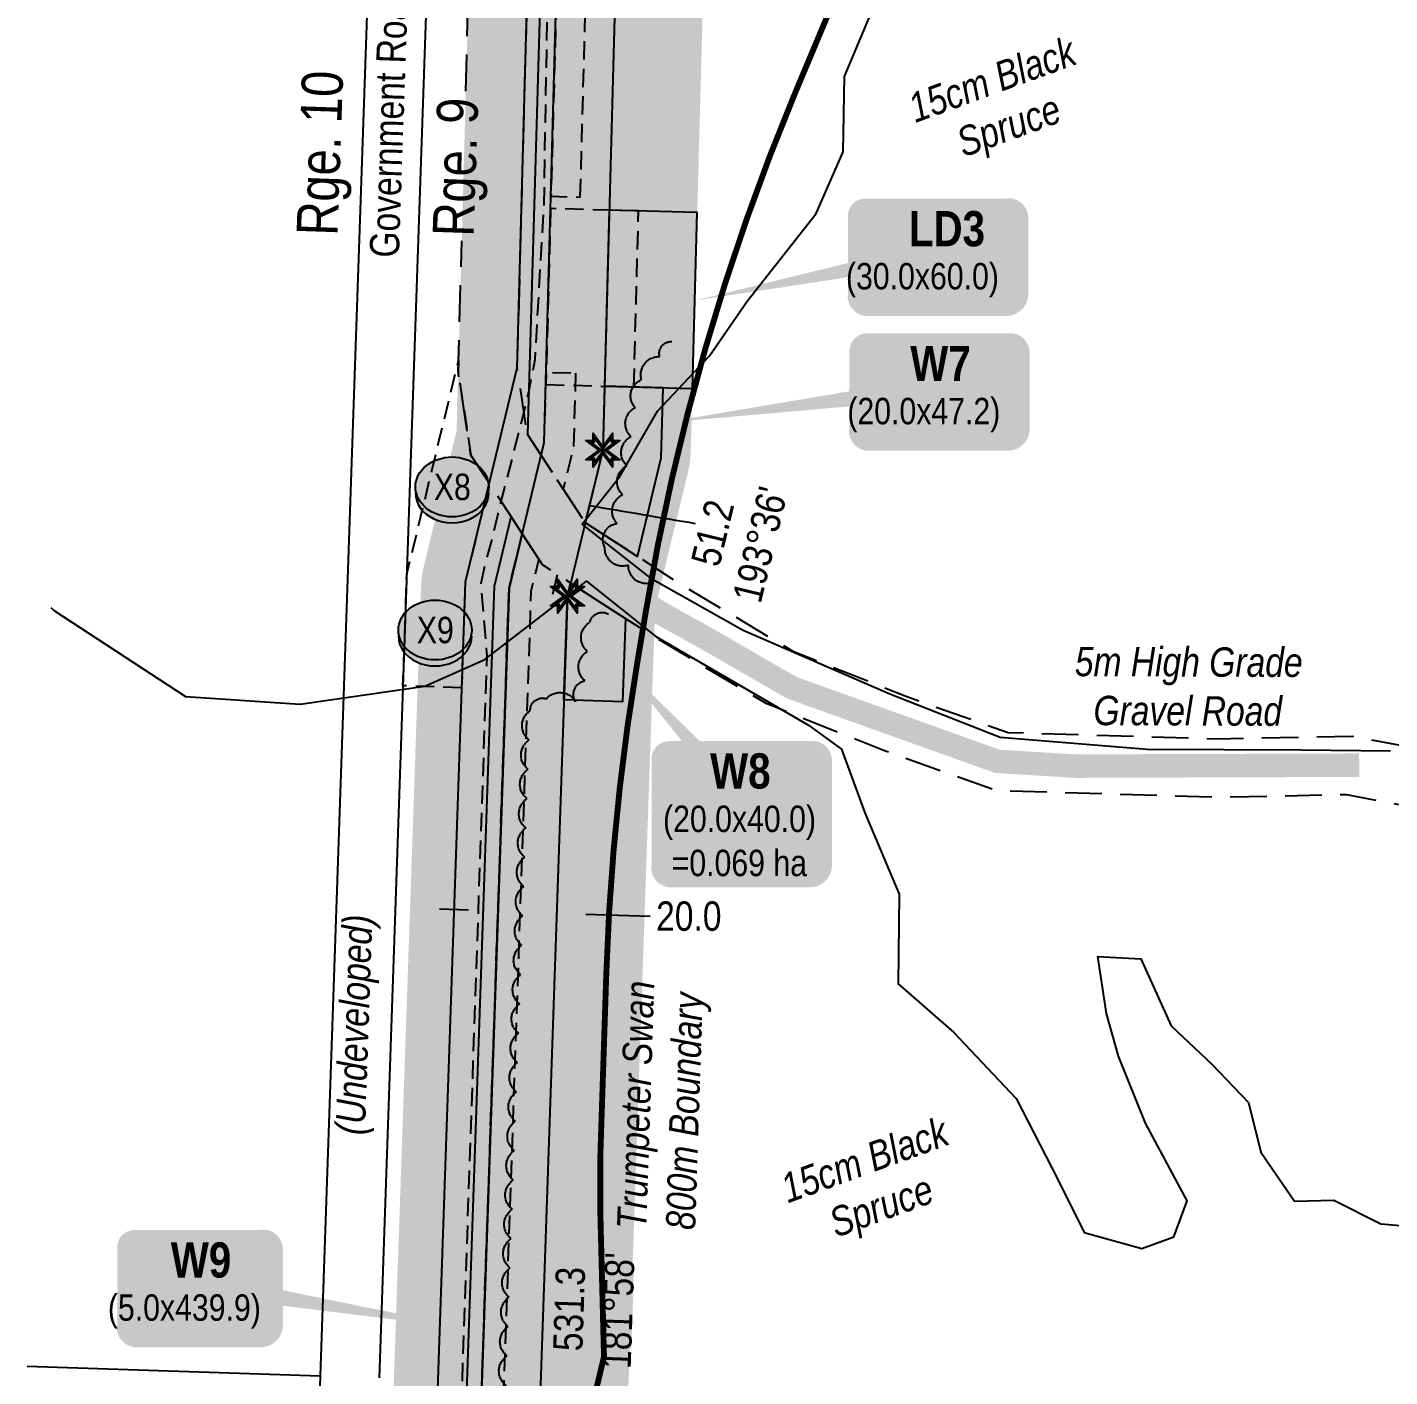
# Model space of a CAD drawing. Extents: x 347027 to 352250, y 6156875 to 6165050.
# Drawn here: x 348839.9 to 349304.3, y 6162503.2 to 6162963 of the extents above; entities that cross this region are included whole.
import ezdxf
from ezdxf.enums import TextEntityAlignment as Align

# ---------------------------------------------------------------- set-up
doc = ezdxf.new("R2010")
doc.units = 0
doc.header["$LTSCALE"] = 5
doc.header["$PDSIZE"] = 20
for name, pattern in [('0', [1, 1, 0]), ('DASHDOT2', [5, 2.5, -1.25, 0, -1.25]), ('foc-ACCESSROAD', [3.75, 2.5, -1.25]), ('foc-QUARTERLINE', [33, 25, -3, 2, -3]), ('HIDDEN2', [1.875, 1.25, -0.625]), ('UG_PIPE', [1.875, 1.25, -0.625])]:
    doc.linetypes.add(name, pattern=pattern)
doc.layers.get('Defpoints').update_dxf_attribs({"color": 9})
for name, color, linetype in [('AS-PIPE-UG', 44, 'UG_PIPE'), ('AS-ROADS', 254, 'Continuous'), ('AS-WILDLIFE', 131, 'DASHDOT2'), ('C-RW', 13, 'Continuous'), ('D-TXT', 6, 'Continuous'), ('F-AR', 190, 'foc-ACCESSROAD'), ('L-BD', 7, 'Continuous'), ('L-MON', 1, 'Continuous'), ('L-QSEC', 8, 'foc-QUARTERLINE'), ('L-ROAD-T', 7, 'Continuous'), ('L-SEC', 7, 'Continuous'), ('P-BUFFER-H 30m', 51, 'Continuous'), ('P-CROSSINGS', 250, 'Continuous'), ('P-PROPOSED', 10, 'Continuous'), ('P-PROPOSED-H', 21, 'Continuous'), ('P-TEMP-BLOCKS', 250, 'Continuous'), ('P-TEMP-H', 41, 'Continuous'), ('P-TEMP_LOG DECK', 46, 'Continuous'), ('P-TEMP_WORKSPACE', 46, 'Continuous'), ('P-TXT', 4, 'Continuous'), ('P-WORKAREA', 113, 'Continuous'), ('P-WORKAREA-H', 111, 'Continuous'), ('T-BUSH', 110, '0'), ('T-BUSH-T', 110, 'Continuous'), ('T-EXISTING TFA', 220, 'HIDDEN2'), ('WETLAND', 143, 'Continuous')]:
    doc.layers.add(name, color=color, linetype=linetype)
doc.layers.add('T-TEXT', color=48, linetype='Continuous', lineweight=18)
doc.styles.add('100L', font='ARIALN.TTF', dxfattribs={"height": 11})
doc.styles.add('240', font='ARIALN.TTF', dxfattribs={"height": 30})
doc.styles.add('80', font='ARIALN.TTF', dxfattribs={"height": 10})
doc.styles.add('80CG', font='ARIALN.TTF', dxfattribs={"height": 10})
doc.styles.add('80L', font='ARIALN.TTF', dxfattribs={"height": 10})
doc.styles.add('80LS', font='ARIALNI.TTF', dxfattribs={"height": 10})
doc.styles.add('BOLD', font='ARIALNB.TTF')
doc.styles.add('Crossing', font='ARIALN.TTF', dxfattribs={"height": 10})
doc.dimstyles.new('Compass 5 000', dxfattribs={"dimscale": 5, "dimtxt": 9, "dimasz": 2, "dimexe": 0.2, "dimexo": 0.0625, "dimgap": 0.5, "dimtad": 0, "dimtih": 1, "dimtoh": 1, "dimzin": 0, "dimdsep": 46, "dimtxsty": '80CG', "dimcen": 0.1, "dimse1": 1, "dimse2": 1, "dimclrd": 256, "dimclrt": 256, "dimaunit": 1, "dimadec": 4, "dimazin": 0, "dimtfac": 0.06, "dimtofl": 0, "dimtmove": 0, "dimatfit": 1, "dimfxl": 0.2, "dimtolj": 1, "dimtzin": 0, "dimlwd": -1, "dimarcsym": 0})

# ---------------------------------------------------------------- blocks, each defined once
blk = doc.blocks.new('TEMP')
h = blk.add_hatch(color=255)
h.dxf.hatch_style = 1
h.paths.add_polyline_path([(-1.152, -0.666), (-0.666, -0.666), (-0.666, -1.152), (0, -0.251), (0.666, -1.152), (0.666, -0.666), (1.152, -0.666), (0.251, 0), (1.152, 0.666), (0.666, 0.666), (0.666, 1.152), (0, 0.251), (-0.666, 1.152), (-0.666, 0.666), (-1.152, 0.666), (-0.251, 0)])
h = blk.add_hatch(color=1)
h.dxf.hatch_style = 1
h.paths.add_polyline_path([(-0.061, 0), (0.566, -0.849), (0.566, -0.357), (0, 0.061), (-0.849, -0.566), (-0.357, -0.566), (0.061, 0), (-0.566, 0.849), (-0.566, 0.357), (0, -0.061), (0.849, 0.566), (0.357, 0.566)])
at = {"color": 1}
for p, q in [((-0.083, 0), (0.083, 0)), ((0, 0.083), (0, -0.083))]:
    blk.add_line(p, q, dxfattribs=at)
at = {"color": 255, "flags": 128}
blk.add_lwpolyline([(-0.251, 0), (-1.152, 0.666), (-0.666, 0.666), (-0.666, 1.152), (0, 0.251), (0.666, 1.152), (0.666, 0.666), (1.152, 0.666), (0.251, 0), (1.152, -0.666), (0.666, -0.666), (0.666, -1.152), (0, -0.251), (-0.666, -1.152), (-0.666, -0.666), (-1.152, -0.666)], close=True, dxfattribs=at)
at = {"color": 1, "flags": 128}
blk.add_lwpolyline([(-0.083, 0), (-0.849, 0.566), (-0.566, 0.566), (-0.566, 0.849), (0, 0.083), (0.566, 0.849), (0.566, 0.566), (0.849, 0.566), (0.083, 0), (0.849, -0.566), (0.566, -0.566), (0.566, -0.849), (0, -0.083), (-0.566, -0.849), (-0.566, -0.566), (-0.849, -0.566)], close=True, dxfattribs=at)
blk = doc.blocks.new('xing2')
h = blk.add_hatch(color=50)
h.dxf.hatch_style = 1
edge = h.paths.add_edge_path()
edge.add_ellipse((0, 0), major_axis=(-12.5, 0), ratio=0.816297, start_angle=0, end_angle=360)
h = blk.add_hatch(color=250)
h.dxf.hatch_style = 1
edge = h.paths.add_edge_path()
edge.add_ellipse((0, -2.05), major_axis=(-12.5, 0), ratio=0.816297, start_angle=0, end_angle=180)
edge.add_line((12.5, -2.05), (12.5, 0))
edge.add_ellipse((0, 0), major_axis=(-12.5, 0), ratio=0.816297, start_angle=0, end_angle=180, ccw=False)
edge.add_line((-12.5, 0), (-12.5, -2.05))
at = {"color": 250}
blk.add_ellipse((0, 0), major_axis=(-12.5, 0), ratio=0.816297, dxfattribs=at)
blk.add_ellipse((0, -2.05), major_axis=(-12.5, 0), ratio=0.816297, start_param=0, end_param=3.141593, dxfattribs=at)
at = {"color": 250, "style": 'Crossing'}
blk.add_attdef('CROSSING', text='', height=9, dxfattribs=at).set_placement((0.09, 0.02), align=Align.MIDDLE_CENTER)
at = {"color": 250, "style": 'Crossing', "flags": 1}
for tag, p in [('OWNER', (0.09, -12.49)), ('DESCRIPTION', (0.09, -25.77)), ('LOCATION', (0.09, -39.3)), ('DWG_REF', (0.09, -52.84))]:
    blk.add_attdef(tag, text='', height=9, dxfattribs=at).set_placement(p, align=Align.MIDDLE_CENTER)
blk = doc.blocks.new('*U167')
h = blk.add_hatch(color=191)
edge = h.paths.add_edge_path()
edge.add_line((-24, -29.81), (24, -29.81))
edge.add_arc((24, -23.81), 6, 270, 360)
edge.add_line((30, -23.81), (30, 12.5))
edge.add_arc((24, 12.5), 6, 0, 90)
edge.add_line((24, 18.5), (-24, 18.5))
edge.add_arc((-24, 12.5), 6, 90, 180)
edge.add_line((-30, 12.5), (-30, -23.81))
edge.add_arc((-24, -23.81), 6, 180, 270)
at = {"flags": 128}
blk.add_lwpolyline([(-41.94, 46.33, 0, 7.5, 0), (0, 0, 0, 0, 0)], format="xyseb", dxfattribs=at)
at = {"color": 250, "flags": 128}
blk.add_lwpolyline([(-24, -29.81, 3, 3, 0), (24, -29.81, 3, 3, 0.414214), (30, -23.81, 3, 3, 0), (30, 12.5, 3, 0, 0.414214), (24, 18.5, 0, 0, 0), (-24, 18.5, 0, 0, 0.414214), (-30, 12.5, 0, 0, 0), (-30, -23.81, 0, 3, 0.414214)], format="xyseb", close=True, dxfattribs=at)
at = {"color": 250}
for tag, p, height, style in [('TEMP_AREA_W1_001', (-9.21, 2.24), 12, 'BOLD'), ('ENTER_TEXT_001', (-30.66, -12.47), 9, '80')]:
    blk.add_attdef(tag, p, '', height=height, dxfattribs=dict(at, style=style))
blk = doc.blocks.new('*U218')
h = blk.add_hatch(color=191)
edge = h.paths.add_edge_path()
edge.add_line((-24, -20), (24, -20))
edge.add_arc((24, -14), 6, 270, 360)
edge.add_line((30, -14), (30, 12.5))
edge.add_arc((24, 12.5), 6, 0, 90)
edge.add_line((24, 18.5), (-24, 18.5))
edge.add_arc((-24, 12.5), 6, 90, 180)
edge.add_line((-30, 12.5), (-30, -14))
edge.add_arc((-24, -14), 6, 180, 270)
at = {"color": 250, "flags": 128}
blk.add_lwpolyline([(-24, -20, 3, 3, 0), (24, -20, 3, 3, 0.414214), (30, -14, 3, 3, 0), (30, 12.5, 3, 0, 0.414214), (24, 18.5, 0, 0, 0), (-24, 18.5, 0, 0, 0.414214), (-30, 12.5, 0, 0, 0), (-30, -14, 0, 3, 0.414214)], format="xyseb", close=True, dxfattribs=at)
at = {"flags": 128}
blk.add_lwpolyline([(-82.18, -16.25, 0, 7.5, 0), (0, 0, 0, 0, 0)], format="xyseb", dxfattribs=at)
at = {"color": 250}
for tag, p, height, style in [('TEMP_AREA_W1_001', (-9.21, 2.24), 12, 'BOLD'), ('ENTER_TEXT_001', (-30.66, -12.47), 9, '80')]:
    blk.add_attdef(tag, p, '', height=height, dxfattribs=dict(at, style=style))
blk = doc.blocks.new('*U189')
h = blk.add_hatch(color=191)
edge = h.paths.add_edge_path()
edge.add_line((-24, -20), (24, -20))
edge.add_arc((24, -14), 6, 270, 360)
edge.add_line((30, -14), (30, 12.5))
edge.add_arc((24, 12.5), 6, 0, 90)
edge.add_line((24, 18.5), (-24, 18.5))
edge.add_arc((-24, 12.5), 6, 90, 180)
edge.add_line((-30, 12.5), (-30, -14))
edge.add_arc((-24, -14), 6, 180, 270)
at = {"color": 250, "flags": 128}
blk.add_lwpolyline([(-24, -20, 3, 3, 0), (24, -20, 3, 3, 0.414214), (30, -14, 3, 3, 0), (30, 12.5, 3, 0, 0.414214), (24, 18.5, 0, 0, 0), (-24, 18.5, 0, 0, 0.414214), (-30, 12.5, 0, 0, 0), (-30, -14, 0, 3, 0.414214)], format="xyseb", close=True, dxfattribs=at)
at = {"flags": 128}
blk.add_lwpolyline([(-93.79, -11.98, 0, 7.5, 0), (0, 0, 0, 0, 0)], format="xyseb", dxfattribs=at)
at = {"color": 250}
for tag, p, height, style in [('TEMP_AREA_W1_001', (-9.21, 2.24), 12, 'BOLD'), ('ENTER_TEXT_001', (-30.66, -12.47), 9, '80')]:
    blk.add_attdef(tag, p, '', height=height, dxfattribs=dict(at, style=style))
blk = doc.blocks.new('*D198')
at = {"layer": 'Defpoints', "color": 0, "transparency": 16777216}
for p in [(349000.34, 6162661.7), (349020.33, 6162661.15), (349020.33, 6162661.01)]:
    blk.add_point(p, dxfattribs=at)
at = {"layer": 'P-TXT', "transparency": 16777216}
for p, q in [((348990.35, 6162662.18), (348980.36, 6162662.52)), ((349030.33, 6162660.81), (349052.19, 6162660.06))]:
    blk.add_line(p, q, dxfattribs=at)
for points in [[(348990.41, 6162663.84), (348990.29, 6162660.51), (349000.34, 6162661.84)], [(349030.38, 6162662.47), (349030.27, 6162659.14), (349020.33, 6162661.15)]]:
    blk.add_solid(points, dxfattribs=at)
at = {"layer": 'P-TXT', "transparency": 16777216, "insert": (349065.4, 6162660.06), "char_height": 10, "attachment_point": 5, "style": '80CG'}
blk.add_mtext('\\A1;20.0', dxfattribs=at)
blk = doc.blocks.new('*U212')
h = blk.add_hatch(color=111)
edge = h.paths.add_edge_path()
edge.add_line((-21.5, -20), (21.5, -20))
edge.add_arc((21.5, -14), 6, 270, 360)
edge.add_line((27.5, -14), (27.5, 12.5))
edge.add_arc((21.5, 12.5), 6, 0, 90)
edge.add_line((21.5, 18.5), (-21.5, 18.5))
edge.add_arc((-21.5, 12.5), 6, 90, 180)
edge.add_line((-27.5, 12.5), (-27.5, -14))
edge.add_arc((-21.5, -14), 6, 180, 270)
at = {"color": 250, "flags": 128}
blk.add_lwpolyline([(-21.5, -20, 3, 3, 0), (21.5, -20, 3, 3, 0.414214), (27.5, -14, 3, 3, 0), (27.5, 12.5, 3, 0, 0.414214), (21.5, 18.5, 0, 0, 0), (-21.5, 18.5, 0, 0, 0.414214), (-27.5, 12.5, 0, 0, 0), (-27.5, -14, 0, 3, 0.414214)], format="xyseb", close=True, dxfattribs=at)
at = {"flags": 128}
blk.add_lwpolyline([(94.58, -15.46, 0, 7.5, 0), (0, 0, 0, 0, 0)], format="xyseb", dxfattribs=at)
at = {"color": 250}
for tag, p, height, style in [('TEMP_AREA_W1_001', (-9.21, 2.24), 12, 'BOLD'), ('ENTER_TEXT_001', (-30.66, -12.47), 9, '80')]:
    blk.add_attdef(tag, p, '', height=height, dxfattribs=dict(at, style=style))

msp = doc.modelspace()

# ---------------------------------------------------------------- hatches: boundary and pattern name
at = {"layer": 'P-BUFFER-H 30m'}
h = msp.add_hatch(color=256, dxfattribs=at)
h.dxf.hatch_style = 1
edge = h.paths.add_edge_path()
edge.add_line((350561.679, 6159856.31), (350365.971, 6160285.611))
edge.add_line((350365.971, 6160285.611), (350220.064, 6160604.78))
edge.add_line((350220.064, 6160604.78), (350183.732, 6160605.048))
edge.add_arc((350183.953, 6160635.039), 29.992, 204.53263, 269.57728, ccw=False)
edge.add_line((350156.668, 6160622.586), (350114.564, 6160714.837))
edge.add_line((350114.564, 6160714.837), (349783.39, 6160716.713))
edge.add_arc((349766.947, 6160741.796), 29.992, 269.67404, 303.24652, ccw=False)
edge.add_line((349766.776, 6160711.805), (349618.728, 6160712.647))
edge.add_arc((349618.898, 6160742.639), 29.992, 216.84616, 269.67404, ccw=False)
edge.add_line((349594.897, 6160724.653), (349508.141, 6160840.428))
edge.add_line((349508.141, 6160840.428), (349357.079, 6160871.781))
edge.add_arc((349363.174, 6160901.148), 29.992, 207.25605, 258.27461, ccw=False)
edge.add_line((349336.512, 6160887.412), (348991.208, 6161557.689))
edge.add_arc((349017.87, 6161571.424), 29.992, 178.72983, 207.25605, ccw=False)
edge.add_line((348987.885, 6161572.089), (348997.625, 6162011.367))
edge.add_line((348997.625, 6162011.367), (348940.987, 6162170.886))
edge.add_arc((348969.25, 6162180.921), 29.992, 164.58089, 199.54752, ccw=False)
edge.add_line((348940.338, 6162188.895), (348956.07, 6162245.937))
edge.add_line((348956.07, 6162245.937), (348974.144, 6162772.889))
edge.add_arc((349004.119, 6162771.861), 29.992, 166.39178, 178.03557, ccw=False)
edge.add_line((348974.968, 6162778.918), (348986.248, 6162825.512))
edge.add_line((348986.248, 6162825.512), (348996.803, 6163215.55))
edge.add_arc((349026.784, 6163214.739), 29.992, 160.53883, 178.44987, ccw=False)
edge.add_line((348998.505, 6163224.731), (349019.062, 6163282.907))
edge.add_line((349019.062, 6163282.907), (349024.619, 6163391.279))
edge.add_line((349024.619, 6163391.279), (349029.381, 6163608.615))
edge.add_arc((349059.366, 6163607.958), 29.992, 178.04193, 178.74483, ccw=False)
edge.add_line((349029.392, 6163608.983), (349039.815, 6163913.859))
edge.add_line((349039.815, 6163913.859), (349023.271, 6163975.867))
edge.add_arc((349052.25, 6163983.598), 29.992, 178.00118, 194.93846, ccw=False)
edge.add_line((349022.276, 6163984.644), (349041.614, 6164538.74))
edge.add_arc((349071.588, 6164537.694), 29.992, 88.00118, 178.00118, ccw=False)
edge.add_line((349072.634, 6164567.668), (349092.616, 6164566.97))
edge.add_arc((349091.57, 6164536.996), 29.992, -1.99676, 88.00118, ccw=False)
edge.add_line((349121.544, 6164535.951), (349102.465, 6163988.719))
edge.add_line((349102.465, 6163988.719), (349118.972, 6163926.759))
edge.add_arc((349089.991, 6163919.038), 29.992, -1.95528, 14.91783, ccw=False)
edge.add_line((349119.966, 6163918.014), (349109.338, 6163606.697))
edge.add_line((349109.338, 6163606.697), (349104.563, 6163388.794))
edge.add_arc((349074.578, 6163389.451), 29.992, 357.06446, 358.74483, ccw=False)
edge.add_line((349104.531, 6163387.915), (349098.564, 6163271.561))
edge.add_arc((349068.612, 6163273.097), 29.992, 340.53887, 357.06446, ccw=False)
edge.add_line((349096.89, 6163263.105), (349076.539, 6163205.512))
edge.add_line((349076.539, 6163205.512), (349066.055, 6162818.071))
edge.add_arc((349036.074, 6162818.883), 29.992, 346.39619, 358.44987, ccw=False)
edge.add_line((349065.224, 6162811.828), (349053.905, 6162765.055))
edge.add_line((349053.905, 6162765.055), (349035.804, 6162237.302))
edge.add_arc((349005.829, 6162238.33), 29.992, 344.58089, 358.03557, ccw=False)
edge.add_line((349034.742, 6162230.356), (349021.628, 6162182.809))
edge.add_line((349021.628, 6162182.809), (349076.07, 6162029.474))
edge.add_arc((349047.807, 6162019.439), 29.992, -1.27017, 19.54752, ccw=False)
edge.add_line((349077.791, 6162018.775), (349068.13, 6161583.021))
edge.add_line((349068.13, 6161583.021), (349396.688, 6160945.244))
edge.add_line((349396.688, 6160945.244), (349542.899, 6160914.898))
edge.add_arc((349536.804, 6160885.531), 29.992, 36.84697, 78.27461, ccw=False)
edge.add_line((349560.805, 6160903.517), (349644.01, 6160792.484))
edge.add_line((349644.01, 6160792.484), (349731.34, 6160791.99))
edge.add_arc((349747.777, 6160766.903), 29.992, 89.67556, 123.23317, ccw=False)
edge.add_line((349747.947, 6160796.894), (350146.943, 6160794.635))
edge.add_arc((350146.773, 6160764.643), 29.992, 24.53468, 89.67556, ccw=False)
edge.add_line((350174.057, 6160777.097), (350216.192, 6160684.79))
edge.add_line((350216.192, 6160684.79), (350252.67, 6160684.52))
edge.add_arc((350252.448, 6160654.529), 29.992, 24.54495, 89.57728, ccw=False)
edge.add_line((350279.73, 6160666.988), (350438.731, 6160318.817))
edge.add_line((350438.731, 6160318.817), (350631.522, 6159895.841))
edge.add_line((350631.522, 6159895.841), (350638.648, 6159888.334))
edge.add_arc((350616.895, 6159867.686), 29.992, 24.5325, 43.50837, ccw=False)
edge.add_line((350644.18, 6159880.139), (350902.004, 6159315.244))
edge.add_line((350902.004, 6159315.244), (351126.157, 6158824.124))
edge.add_line((351126.157, 6158824.124), (351234.707, 6158605.614))
edge.add_arc((351207.847, 6158592.27), 29.992, 26.12968, 26.41697, ccw=False)
edge.add_line((351234.774, 6158605.479), (351316.752, 6158438.36))
edge.add_arc((351289.825, 6158425.151), 29.992, 18.81193, 26.12968, ccw=False)
edge.add_line((351318.215, 6158434.822), (351333.914, 6158388.739))
edge.add_arc((351305.524, 6158379.068), 29.992, -91.88401, 18.81193, ccw=False)
edge.add_line((351304.538, 6158349.092), (351283.175, 6158349.794))
edge.add_arc((351284.161, 6158379.77), 29.992, 198.81152, 268.11599, ccw=False)
edge.add_line((351255.771, 6158370.099), (351244.739, 6158402.484))
edge.add_line((351244.739, 6158402.484), (351188.214, 6158484.513))
edge.add_arc((351212.911, 6158501.531), 29.992, 204.53982, 214.57005, ccw=False)
edge.add_line((351185.628, 6158489.075), (351171.897, 6158519.148))
edge.add_arc((351199.18, 6158531.605), 29.992, 183.01043, 204.53982, ccw=False)
edge.add_line((351169.229, 6158530.03), (351167.605, 6158560.922))
edge.add_line((351167.605, 6158560.922), (351054.161, 6158789.274))
edge.add_arc((351081.021, 6158802.618), 29.992, 204.5325, 206.41791, ccw=False)
edge.add_line((351053.737, 6158790.165), (350829.242, 6159282.034))
edge.add_line((350829.242, 6159282.034), (350574.884, 6159839.335))
edge.add_line((350574.884, 6159839.335), (350567.748, 6159846.855))
edge.add_arc((350589.506, 6159867.498), 29.992, 201.9032, 223.4937, ccw=False)
at = {"layer": 'P-PROPOSED-H'}
h = msp.add_hatch(color=256, dxfattribs=at)
h.dxf.hatch_style = 1
h.paths.add_polyline_path([(349071.588, 6164537.694), (349091.57, 6164536.996), (349072.336, 6163985.307), (349089.991, 6163919.038), (349079.357, 6163607.538), (349074.578, 6163389.451), (349068.612, 6163273.097), (349046.686, 6163211.048), (349036.074, 6162818.883), (349024.036, 6162769.138), (349005.829, 6162238.33), (348990.204, 6162181.676), (349047.807, 6162019.439), (349037.976, 6161576.064), (349376.58, 6160918.786), (349536.804, 6160885.531), (349628.943, 6160762.577), (349747.609, 6160761.905), (349747.777, 6160766.903), (350146.773, 6160764.643), (350196.848, 6160654.939), (350252.448, 6160654.529), (350411.449, 6160306.358), (350606.313, 6159878.834), (350616.895, 6159867.686), (350874.72, 6159302.791), (351099.077, 6158811.223), (351207.847, 6158592.27), (351289.825, 6158425.151), (351305.524, 6158379.068), (351284.161, 6158379.77), (351271.791, 6158416.084), (351212.911, 6158501.531), (351199.18, 6158531.605), (351197.229, 6158568.702), (351081.021, 6158802.618), (350856.526, 6159294.487), (350600.089, 6159856.344), (350589.506, 6159867.498), (350393.255, 6160298.066), (350239.396, 6160634.63), (350183.953, 6160635.039), (350133.893, 6160744.72), (349767.107, 6160746.798), (349766.947, 6160741.796), (349618.898, 6160742.639), (349525.341, 6160867.49), (349363.174, 6160901.148), (349017.87, 6161571.424), (349027.731, 6162016.21), (348969.25, 6162180.921), (348985.923, 6162241.373), (349004.119, 6162771.861), (349016.143, 6162821.534), (349026.784, 6163214.739), (349048.792, 6163277.021), (349054.595, 6163390.182), (349059.366, 6163607.958), (349069.942, 6163917.287), (349052.25, 6163983.598), (349071.588, 6164537.694), (349091.57, 6164536.996)])
at = {"layer": 'P-TEMP-H'}
h = msp.add_hatch(color=256, dxfattribs=at)
h.dxf.hatch_style = 1
h.paths.add_polyline_path([(349068.269, 6162899.87), (349038.287, 6162900.681), (349036.664, 6162840.718), (349066.646, 6162839.906)])
h = msp.add_hatch(color=256, dxfattribs=at)
h.dxf.hatch_style = 1
h.paths.add_polyline_path([(349047.888, 6162782.693), (349056.004, 6162816.232), (349056.652, 6162840.177), (349036.664, 6162840.718), (349036.074, 6162818.883), (349030.104, 6162794.215)])
h = msp.add_hatch(color=256, dxfattribs=at)
h.dxf.hatch_style = 1
h.paths.add_polyline_path([(349022.824, 6162733.817), (349024.036, 6162769.138), (349025.12, 6162773.62), (349043.781, 6162761.529), (349042.807, 6162733.132)])
at = {"layer": 'P-WORKAREA-H'}
h = msp.add_hatch(color=256, dxfattribs=at)
h.dxf.hatch_style = 1
h.paths.add_polyline_path([(349010.381, 6162824.254), (349015.067, 6162817.09), (349016.143, 6162821.534), (349026.784, 6163214.739), (349048.792, 6163277.021), (349054.595, 6163390.182), (349059.366, 6163607.958), (349068.575, 6163877.317), (349063.577, 6163877.415), (349054.369, 6163608.098), (349049.599, 6163390.365), (349043.837, 6163278.002), (349021.808, 6163215.661)])
h = msp.add_hatch(color=256, dxfattribs=at)
h.dxf.hatch_style = 1
h.paths.add_polyline_path([(349008.613, 6162790.429), (349004.86, 6162796.168), (348999.14, 6162772.542), (348984.738, 6162352.636), (348989.734, 6162352.465), (349004.119, 6162771.861)])

# ---------------------------------------------------------------- linework, layer by layer
at = {"layer": 'AS-PIPE-UG', "flags": 128}
msp.add_lwpolyline([(350606.233, 6159822.139), (350581.856, 6159876.103), (350566.294, 6159911.063), (350525.485, 6160000.319), (350489.242, 6160081.675), (350451.621, 6160162.819), (350393.162, 6160290.907), (350342.291, 6160403.923), (350307.912, 6160478.514), (350271.854, 6160556.687), (350225.734, 6160657.228), (350183.694, 6160750.235), (350178.989, 6160760.653), (350176.652, 6160765.131), (350174.165, 6160767.084), (350169.149, 6160767.253), (350159.026, 6160766.921), (350131.252, 6160766.156), (350038.434, 6160766.884), (349962.199, 6160767.153), (349911.572, 6160767.319), (349821.111, 6160768.301), (349768.205, 6160768.17), (349704.173, 6160766.324), (349645.277, 6160766.557), (349615.536, 6160766.894), (349602.678, 6160766.995), (349595.354, 6160767.123), (349591.057, 6160767.235), (349585.535, 6160768.048), (349582.122, 6160772.777), (349574.905, 6160783.175), (349560.098, 6160802.908), (349541.923, 6160826.232), (349527.078, 6160845.883), (349522.007, 6160852.699), (349517.984, 6160857.478), (349509.628, 6160859.383), (349501.753, 6160861.328), (349458.035, 6160870.269), (349397.689, 6160882.358), (349372.382, 6160887.911), (349363.03, 6160889.734), (349359.052, 6160890.461), (349355.841, 6160893.738), (349350.972, 6160902.952), (349326.169, 6160951.045), (349297.167, 6161008.625), (349263.323, 6161077.612), (349237.273, 6161132.678), (349206.647, 6161191.52), (349124.944, 6161351.368), (349033.772, 6161527.891), (349019.97, 6161555.459), (349012.16, 6161570.787), (349010.934, 6161579.501), (349012.873, 6161640.399), (349016.169, 6161754.347), (349018.203, 6161852.355), (349019.66, 6161927.098), (349021.134, 6162005.991), (349020.773, 6162015.835), (349016.857, 6162029.396), (348976.215, 6162143.455), (348970.748, 6162158.469), (348968.334, 6162166.274), (348964.911, 6162175.797), (348964.201, 6162182.671), (348966.936, 6162196.511), (348979.042, 6162236.427), (348979.873, 6162248.389), (348980.402, 6162266.585), (348981.091, 6162296.204), (348982.412, 6162332.921), (348996.658, 6162748.658), (348994.563, 6162773.577), (348996.214, 6162780.969), (348998.701, 6162789.867), (349000.157, 6162796.317), (349009.301, 6162832.048), (349010.858, 6162838.707), (349012.97, 6162849.73), (349016.052, 6162901.998), (349018.784, 6163063.771), (349022.035, 6163145.951), (349025.679, 6163219.387), (349026.925, 6163230.185), (349029.068, 6163235.561), (349033.709, 6163247.646), (349038.683, 6163261.26), (349043.091, 6163274.224), (349044.189, 6163284.381), (349045.101, 6163310.608), (349048.614, 6163392.995), (349052.321, 6163534.578), (349055.417, 6163647.465), (349059.034, 6163750.988), (349061.617, 6163816.331), (349060.481, 6163826.642), (349058.231, 6163843.244), (349056.507, 6163864.63), (349059.206, 6163928.427), (349055.245, 6163953.174), (349047.717, 6163973.031), (349047.366, 6163984.451), (349047.801, 6164003.503), (349048.981, 6164029.197), (349049.861, 6164060.916), (349053.619, 6164118.51), (349056.581, 6164219.829), (349059.451, 6164307.086), (349063.279, 6164397.644), (349064.376, 6164460.371), (349063.394, 6164486.11)], dxfattribs=at)
at = {"layer": 'AS-ROADS', "const_width": 7.998, "flags": 128}
msp.add_lwpolyline([(349004.496, 6163016.646), (349000.388, 6162847.2), (349004.601, 6162821.127), (349009.875, 6162808.964), (349017.117, 6162796.753), (349027.853, 6162783.641), (349041.025, 6162772.64), (349055.957, 6162763.268), (349072.29, 6162754.217), (349100.526, 6162737.925), (349170.679, 6162712.841), (349197.388, 6162711.233), (349293.929, 6162711.555)], dxfattribs=at)
at = {"layer": 'AS-WILDLIFE', "const_width": 2, "flags": 128}
msp.add_lwpolyline([(349021.65, 6162177.75), (349016.106, 6162231.343), (349014.033, 6162254.653), (349012.645, 6162278.014), (349011.945, 6162301.405), (349011.933, 6162324.807), (349012.609, 6162348.199), (349013.972, 6162371.561), (349016.022, 6162394.872), (349018.756, 6162418.114), (349022.173, 6162441.265), (349026.269, 6162464.306), (349031.04, 6162487.216), (349036.483, 6162509.976), (349035.232, 6162559.327), (349035.272, 6162579.59), (349037.27, 6162640.526), (349038.244, 6162661.689), (349039.778, 6162682.818), (349041.872, 6162703.899), (349044.523, 6162724.917), (349047.73, 6162745.858), (349050.728, 6162763.839), (349054.849, 6162786.533), (349059.623, 6162809.099), (349065.045, 6162831.518), (349071.112, 6162853.771), (349077.817, 6162875.84), (349085.157, 6162897.707), (349093.124, 6162919.352), (349101.712, 6162940.759), (349128.049, 6163003.562), (349137.585, 6163025.385), (349147.767, 6163046.914), (349158.586, 6163068.13), (349170.031, 6163089.015), (349182.093, 6163109.55), (349194.761, 6163129.716), (349208.024, 6163149.496), (349226.234, 6163175.798), (349239.423, 6163194.288), (349253.138, 6163212.392), (349267.367, 6163230.095), (349282.098, 6163247.381), (349297.32, 6163264.238), (349313.019, 6163280.651), (349329.184, 6163296.606), (349345.799, 6163312.09), (349361.873, 6163329.258), (349378.447, 6163345.942), (349395.509, 6163362.128), (349413.043, 6163377.801), (349431.033, 6163392.948), (349449.465, 6163407.556), (349468.32, 6163421.611), (349487.585, 6163435.101), (349507.24, 6163448.014), (349527.269, 6163460.34), (349547.655, 6163472.066), (349568.379, 6163483.184), (349595.351, 6163497.17), (349616.179, 6163507.61), (349637.312, 6163517.417), (349658.731, 6163526.584), (349680.416, 6163535.101), (349702.348, 6163542.96), (349724.507, 6163550.155), (349746.873, 6163556.679), (349751.105, 6163580.221), (349756.042, 6163603.625), (349761.677, 6163626.871), (349768.007, 6163649.938), (349775.026, 6163672.804), (349782.727, 6163695.449), (349791.104, 6163717.854), (349800.148, 6163739.997), (349809.852, 6163761.859), (349820.208, 6163783.421), (349831.205, 6163804.662), (349853.183, 6163845.621), (349865.138, 6163867.1), (349877.746, 6163888.201), (349890.998, 6163908.905), (349904.879, 6163929.192), (349914.13, 6163941.858)], dxfattribs=at)
at = {"layer": 'C-RW', "flags": 128}
for points in [[(349017.272, 6163232.832), (349006.825, 6162846.78), (348989.183, 6162773.904), (348970.996, 6162243.655), (348953.538, 6162180.355), (349012.678, 6162013.788), (349002.792, 6161567.945), (349353.12, 6160887.919), (349516.744, 6160853.958), (349585.092, 6160762.825), (349747.609, 6160761.905), (349747.777, 6160766.903), (350163.319, 6160764.55), (350379.614, 6160291.836), (350576.901, 6159858.996)], [(350589.506, 6159867.498), (350393.255, 6160298.066), (350175.686, 6160774.477), (349592.622, 6160777.779), (349525.341, 6160867.49), (349363.174, 6160901.148), (349017.87, 6161571.424), (349027.731, 6162016.21), (348969.25, 6162180.921), (348985.923, 6162241.373), (349004.119, 6162771.861), (349016.143, 6162821.534), (349026.784, 6163214.739)]]:
    msp.add_lwpolyline(points, dxfattribs=at)
at = {"layer": 'F-AR', "flags": 128}
msp.add_lwpolyline([(348989.348, 6162941.22), (348998.293, 6163275.967), (348999.964, 6163306.708), (349004.68, 6163393.467), (349009.399, 6163609.408), (349017.76, 6163855.348), (349017.864, 6163858.32), (349018.562, 6163878.309), (349019.085, 6163893.29), (349019.434, 6163903.28), (349026.691, 6164111.01), (349033.071, 6164293.661), (349032.763, 6164343.972), (349026.039, 6164373.186), (349024.198, 6164377.679), (349026.128, 6164433.91), (349030.432, 6164415.209), (349045.159, 6164379.258), (349052.744, 6164346.303), (349053.067, 6164293.372), (349046.674, 6164110.345), (349039.427, 6163902.886), (349039.078, 6163892.896), (349038.555, 6163877.908), (349037.743, 6163854.658), (349029.387, 6163608.85), (349024.663, 6163392.706), (349019.952, 6163306.043), (349018.273, 6163275.156), (349006.825, 6162846.78), (349010.223, 6162824.497), (349029.972, 6162794.301), (349062.709, 6162773.09), (349100.872, 6162750.46), (349139.141, 6162735.133), (349174.225, 6162722.703), (349246.007, 6162720.576), (349291.367, 6162721.486), (349322.249, 6162715.603), (349346.333, 6162690.726), (349363.253, 6162667.076), (349368.404, 6162632.033), (349376.939, 6162596.923), (349389.723, 6162569.319), (349433.866, 6162517.196), (349458.897, 6162486.29), (349463.415, 6162480.721), (349481.148, 6162445.302), (349493.58, 6162376.208), (349497.958, 6162334.66), (349477.783, 6162335.328), (349473.771, 6162373.386), (349461.98, 6162438.926), (349446.51, 6162469.824), (349432.455, 6162487.166), (349418.467, 6162504.441), (349372.717, 6162558.461), (349357.972, 6162590.297), (349348.756, 6162628.209), (349344.175, 6162659.378), (349330.935, 6162677.884), (349312.287, 6162697.146), (349289.679, 6162701.454), (349245.912, 6162700.575), (349170.501, 6162702.81), (349132.083, 6162716.421), (349092.003, 6162732.473), (349052.169, 6162756.093), (349015.553, 6162779.82), (348991.111, 6162817.188), (348986.79, 6162845.53), (348987.986, 6162890.252)], dxfattribs=at)
at = {"layer": 'L-QSEC'}
msp.add_line((348839.874, 6162506.827), (348939.777, 6162503.516), dxfattribs=at)
at = {"layer": 'L-SEC'}
for p, q in [((348967.368, 6163307.792), (348939.777, 6162503.516)), ((348987.468, 6163307.102), (348959.877, 6162502.826)), ((348939.777, 6162503.516), (348912.197, 6161699.255))]:
    msp.add_line(p, q, dxfattribs=at)
at = {"layer": 'P-PROPOSED', "flags": 128}
for points in [[(350589.506, 6159867.498), (350393.255, 6160298.066), (350239.396, 6160634.63), (350183.953, 6160635.039), (350133.893, 6160744.72), (349767.107, 6160746.798), (349766.947, 6160741.796), (349618.898, 6160742.639), (349525.341, 6160867.49), (349363.174, 6160901.148), (349017.87, 6161571.424), (349027.731, 6162016.21), (348969.25, 6162180.921), (348985.923, 6162241.373), (349004.119, 6162771.861), (349016.143, 6162821.534), (349026.784, 6163214.739)], [(349046.686, 6163211.048), (349036.074, 6162818.883), (349024.036, 6162769.138), (349005.829, 6162238.33), (348990.204, 6162181.676), (349047.807, 6162019.439), (349037.976, 6161576.064), (349376.58, 6160918.786), (349536.804, 6160885.531), (349628.943, 6160762.577), (349747.609, 6160761.905), (349747.777, 6160766.903), (350146.773, 6160764.643), (350196.848, 6160654.939), (350252.448, 6160654.529), (350411.449, 6160306.358), (350606.313, 6159878.834)]]:
    msp.add_lwpolyline(points, dxfattribs=at)
at = {"layer": 'P-TEMP_LOG DECK'}
for points in [[(349068.269, 6162899.87), (349038.287, 6162900.681), (349036.664, 6162840.718), (349066.646, 6162839.906)], [(349047.888, 6162782.693), (349056.004, 6162816.232), (349056.652, 6162840.177), (349036.664, 6162840.718), (349036.074, 6162818.883), (349030.104, 6162794.215)]]:
    msp.add_lwpolyline(points, close=True, dxfattribs=at)
at = {"layer": 'P-TEMP_WORKSPACE', "flags": 128}
msp.add_lwpolyline([(349019.057, 6162769.819), (349019.057, 6162769.819), (349020.674, 6162776.501)], dxfattribs=at)
msp.add_lwpolyline([(349022.824, 6162733.817), (349024.036, 6162769.138), (349025.12, 6162773.62), (349043.781, 6162761.529), (349042.807, 6162733.132)], close=True, dxfattribs=at)
at = {"layer": 'P-WORKAREA', "flags": 128}
for points in [[(349015.067, 6162817.09), (349016.143, 6162821.534), (349026.784, 6163214.739), (349048.792, 6163277.021), (349054.595, 6163390.182), (349059.366, 6163607.958), (349068.575, 6163877.317), (349063.577, 6163877.415), (349054.369, 6163608.098), (349049.599, 6163390.365), (349043.837, 6163278.002), (349021.808, 6163215.661), (349010.381, 6162824.254)], [(349008.613, 6162790.429), (349004.119, 6162771.861), (348989.734, 6162352.465), (348984.738, 6162352.636), (348999.14, 6162772.542), (349004.86, 6162796.168)]]:
    msp.add_lwpolyline(points, close=True, dxfattribs=at)
at = {"layer": 'T-BUSH', "flags": 128}
for points in [[(349052.823, 6162773.708, -0.5205671), (349044.804, 6162779.678, -0.5205671), (349036.784, 6162785.648, -0.5205671), (349040.931, 6162793.958, -0.5205671), (349042.876, 6162803.662, -0.5205671), (349044.282, 6162813.56, -0.5205671), (349045.689, 6162823.458, -0.5205671), (349047.095, 6162833.356, -0.5205671), (349049.299, 6162842.912, -0.5205671), (349055.506, 6162850.749, -0.5205671), (349059.568, 6162855.878, -0.5205671)], [(349149.417, 6161452.198, -0.5205671), (349139.912, 6161449.092, -0.5205671), (349130.406, 6161445.986, -0.5205671), (349120.901, 6161442.88, -0.5205671), (349113.919, 6161446.311, -0.5205671), (349108.966, 6161454.998, -0.5205671), (349104.012, 6161463.685, -0.5205671), (349099.545, 6161472.623, -0.5205671), (349095.32, 6161481.687, -0.5205671), (349091.094, 6161490.75, -0.5205671), (349086.868, 6161499.813, -0.5205671), (349082.642, 6161508.877, -0.5205671), (349078.417, 6161517.94, -0.5205671), (349074.191, 6161527.003, -0.5205671), (349069.868, 6161535.781, -0.5205671), (349060.984, 6161531.189, -0.5205671), (349052.101, 6161526.597, -0.5205671), (349047.188, 6161533.973, -0.5205671), (349042.81, 6161542.964, -0.5205671), (349038.433, 6161551.955, -0.5205671), (349043.49, 6161556.49, -0.5205671), (349043.893, 6161562.717, -0.5205671), (349038.721, 6161571.276, -0.5205671), (349037.518, 6161580.458, -0.5205671), (349036.986, 6161590.444, -0.5205671), (349032.941, 6161596.867, -0.5205671), (349026.734, 6161600.796, -0.5205671), (349027.016, 6161610.792, -0.5205671), (349027.299, 6161620.788, -0.5205671), (349027.582, 6161630.784, -0.5205671), (349027.864, 6161640.78, -0.5205671), (349028.147, 6161650.776, -0.5205671), (349028.43, 6161660.772, -0.5205671), (349028.712, 6161670.768, -0.5205671), (349028.969, 6161680.764, -0.5205671), (349029.216, 6161690.761, -0.5205671), (349029.463, 6161700.758, -0.5205671), (349029.71, 6161710.755, -0.5205671), (349029.956, 6161720.752, -0.5205671), (349030.2, 6161730.749, -0.5205671), (349030.36, 6161740.748, -0.5205671), (349030.52, 6161750.747, -0.5205671), (349030.679, 6161760.745, -0.5205671), (349030.839, 6161770.744, -0.5205671), (349030.998, 6161780.743, -0.5205671), (349031.158, 6161790.741, -0.5205671), (349031.318, 6161800.74, -0.5205671), (349031.477, 6161810.739, -0.5205671), (349031.637, 6161820.738, -0.5205671), (349031.797, 6161830.736, -0.5205671), (349031.956, 6161840.735, -0.5205671), (349032.116, 6161850.734, -0.5205671), (349032.276, 6161860.733, -0.5205671), (349032.435, 6161870.731, -0.5205671), (349032.718, 6161880.726, -0.5205671), (349033.131, 6161890.718, -0.5205671), (349033.544, 6161900.709, -0.5205671), (349033.957, 6161910.701, -0.5205671), (349034.369, 6161920.692, -0.5205671), (349034.782, 6161930.684, -0.5205671), (349041.451, 6161935.146, -0.5205671), (349051.316, 6161936.783, -0.5205671), (349057.466, 6161941.6, -0.5205671), (349057.563, 6161951.6, -0.5205671), (349057.659, 6161961.599, -0.5205671), (349057.756, 6161971.599, -0.5205671), (349057.853, 6161981.598, -0.5205671), (349057.949, 6161991.598, -0.5205671), (349057.081, 6162000.6, -0.5205671), (349047.206, 6162000.315, -0.5205671), (349045.683, 6162010.199, -0.5205671), (349044.16, 6162020.082, -0.5205671), (349042.636, 6162029.965, -0.5205671), (349040.614, 6162039.336, -0.5205671), (349030.694, 6162040.599, -0.5205671), (349026, 6162048.375, -0.5205671), (349022.617, 6162057.785, -0.5205671), (349019.235, 6162067.196, -0.5205671), (349015.853, 6162076.607, -0.5205671), (349012.47, 6162086.017, -0.5205671), (349009.088, 6162095.428, -0.5205671), (349005.706, 6162104.838, -0.5205671), (349002.323, 6162114.249, -0.5205671), (348998.941, 6162123.66, -0.5205671), (348995.559, 6162133.07, -0.5205671), (348992.176, 6162142.481, -0.5205671), (348988.794, 6162151.891, -0.5205671), (348985.411, 6162161.302, -0.5205671), (348982.533, 6162170.83, -0.5205671), (348986.479, 6162179.214, -0.5205671), (348991.483, 6162187.434, -0.5205671), (348992.239, 6162197.405, -0.5205671), (348992.996, 6162207.377, -0.5205671), (348993.752, 6162217.348, -0.5205671), (348994.508, 6162227.319, -0.5205671), (348995.265, 6162237.291, -0.5205671), (348996.021, 6162247.262, -0.5205671), (348996.778, 6162257.233, -0.5205671), (348997.534, 6162267.205, -0.5205671), (348998.291, 6162277.176, -0.5205671), (348999.047, 6162287.147, -0.5205671), (348999.804, 6162297.119, -0.5205671), (349000.56, 6162307.09, -0.5205671), (349001.316, 6162317.061, -0.5205671), (349002.073, 6162327.033, -0.5205671), (349002.829, 6162337.004, -0.5205671), (349003.586, 6162346.975, -0.5205671), (349004.342, 6162356.947, -0.5205671), (349005.099, 6162366.918, -0.5205671), (349005.855, 6162376.889, -0.5205671), (349006.612, 6162386.861, -0.5205671), (349007.368, 6162396.832, -0.5205671), (349008.124, 6162406.804, -0.5205671), (349008.881, 6162416.775, -0.5205671), (349009.637, 6162426.746, -0.5205671), (349006.282, 6162434.105, -0.5205671), (349000.945, 6162440.318, -0.5205671), (349001.304, 6162450.311, -0.5205671), (349001.662, 6162460.305, -0.5205671), (349002.021, 6162470.298, -0.5205671), (349002.379, 6162480.292, -0.5205671), (349002.738, 6162490.286, -0.5205671), (349003.096, 6162500.279, -0.5205671), (349003.455, 6162510.273, -0.5205671), (349003.814, 6162520.266, -0.5205671), (349004.172, 6162530.26, -0.5205671), (349004.531, 6162540.253, -0.5205671), (349004.889, 6162550.247, -0.5205671), (349005.248, 6162560.241, -0.5205671), (349005.606, 6162570.234, -0.5205671), (349005.965, 6162580.228, -0.5205671), (349006.323, 6162590.221, -0.5205671), (349006.682, 6162600.215, -0.5205671), (349007.041, 6162610.208, -0.5205671), (349007.399, 6162620.202, -0.5205671), (349007.758, 6162630.196, -0.5205671), (349008.116, 6162640.189, -0.5205671), (349008.475, 6162650.183, -0.5205671), (349008.833, 6162660.176, -0.5205671), (349009.192, 6162670.17, -0.5205671), (349009.55, 6162680.163, -0.5205671), (349009.909, 6162690.157, -0.5205671), (349010.268, 6162700.151, -0.5205671), (349010.626, 6162710.144, -0.5205671), (349010.985, 6162720.138, -0.5205671), (349011.343, 6162730.131, -0.5205671), (349016.859, 6162734.189, -0.5205671), (349026.805, 6162733.148, -0.5205671), (349029.962, 6162740.336, -0.5205671), (349030.83, 6162750.298, -0.5205671), (349031.698, 6162760.26, -0.5205671), (349038.061, 6162762.986, -0.5205671)]]:
    msp.add_lwpolyline(points, format="xyb", dxfattribs=at)
at = {"layer": 'T-EXISTING TFA', "flags": 128}
for points in [[(349028.407, 6162905.134), (349036.778, 6163214.468), (349026.784, 6163214.739), (349018.413, 6162905.404), (349028.407, 6162905.134)], [(348987.95, 6162737.94), (348967.966, 6162738.625), (348969.27, 6162776.626), (348986.895, 6162849.432), (348986.79, 6162845.53), (348991.111, 6162817.188), (348997.352, 6162807.647), (348989.183, 6162773.904)], [(349026.784, 6162845.17), (349026.109, 6162820.208), (349022.575, 6162805.611), (349015.067, 6162817.09), (349016.143, 6162821.534), (349016.79, 6162845.441)], [(349008.613, 6162790.429), (349014.244, 6162781.82), (349011.586, 6162770.84), (348997.225, 6162352.151), (348989.734, 6162352.465), (349004.119, 6162771.861)]]:
    msp.add_lwpolyline(points, close=True, dxfattribs=at)
at = {"layer": 'T-EXISTING TFA'}
msp.add_lwpolyline([(349048.281, 6162900.411), (349018.3, 6162901.222), (349016.677, 6162841.259), (349046.659, 6162840.447)], close=True, dxfattribs=at)
at = {"layer": 'WETLAND'}
for points in [[(349304.591, 6162716.283), (349274.106, 6162716.623), (349221.68, 6162716.939), (349171.584, 6162720.98), (349133.979, 6162735.743), (349083.983, 6162757.462), (349053.007, 6162774.854), (349028.998, 6162793.665), (349041.94, 6162809.885), (349054.705, 6162832.196), (349072.448, 6162850.992), (349085.319, 6162869.648), (349108.836, 6162899.583), (349117.983, 6162920.57), (349118.463, 6162946.182), (349129.87, 6162973.329)], [(348847.875, 6162765.287), (348849.134, 6162764.098), (348893.86, 6162734.913), (348932.941, 6162732.383), (348975.43, 6162738.484), (348995.89, 6162747.607), (349030.474, 6162774.204), (349054.178, 6162755.383), (349106.246, 6162725.191), (349117.454, 6162716.981), (349125.394, 6162695.268), (349137.164, 6162667.57), (349136.824, 6162637.086), (349155.586, 6162620.561), (349176.959, 6162598.016), (349191.165, 6162570.389), (349200.218, 6162552.365), (349219.881, 6162546.837), (349230.738, 6162550.807), (349235.258, 6162563.127), (349221.088, 6162589.537), (349211.894, 6162612.432), (349207.819, 6162626.943), (349204.821, 6162646.361), (349219.472, 6162645.564), (349229.883, 6162622.703), (349243.667, 6162609.692), (349256.234, 6162596.645), (349260.379, 6162579.699), (349271.833, 6162562.963), (349285.231, 6162563.349), (349301.311, 6162555.28), (349333.084, 6162552.539)]]:
    msp.add_lwpolyline(points, dxfattribs=at)

# ---------------------------------------------------------------- block references
at = {"layer": 'L-MON', "xscale": 4.998775000000006, "yscale": 4.998775000000006, "zscale": 4.998775000000006}
for p in [(349036.074, 6162818.883), (349024.036, 6162769.138)]:
    msp.add_blockref('TEMP', p, dxfattribs=at)
at = {"layer": 'P-CROSSINGS', "xscale": 0.9994927142757499, "yscale": 0.9994927142757499, "zscale": 0.9994927142757499}
for p, values in [((348984.693, 6162806.365), {'CROSSING': 'X8'}), ((348978.887, 6162757.602), {'CROSSING': 'X9'})]:
    msp.add_blockref('xing2', p, dxfattribs=at).add_auto_attribs(values)
at = {"layer": 'P-TEMP-BLOCKS'}
for name, p, xscale, yscale, zscale, values in [('*U218', (349149.621, 6162886.129), 0.999755, 0.999755, 0.999755, {'TEMP_AREA_W1_001': 'LD3', 'ENTER_TEXT_001': '(30.0x60.0)'}), ('*U189', (349150.096, 6162840.18), 0.999755, 0.999755, 0.999755, {'TEMP_AREA_W1_001': 'W7', 'ENTER_TEXT_001': '(20.0x47.2)'}), ('*U212', (348898.02, 6162534.729), 0.99973765, 0.99973765, 0.99973765, {'TEMP_AREA_W1_001': 'W9', 'ENTER_TEXT_001': '(5.0x439.9)'})]:
    msp.add_blockref(name, p, dxfattribs=dict(at, xscale=xscale, yscale=yscale, zscale=zscale)).add_auto_attribs(values)
ref = msp.add_blockref('*U167', (349082.688, 6162701.244), dxfattribs=dict(at, xscale=0.999755, yscale=0.999755, zscale=0.999755))
ref.add_attrib('TEMP_AREA_W1_001', 'W8', (349072.664, 6162703.59), dxfattribs={"layer": '0', "color": 250, "height": 11.9971, "style": 'BOLD'})
ref.add_attrib('ENTER_TEXT_001', '(20.0x40.0)', (349056.619, 6162688.776), dxfattribs={"layer": '0', "color": 250, "height": 8.9978, "style": '80'})
ref.add_attrib('ENTER_TEXT_002', '=0.069 ha', (349059.559, 6162673.743), dxfattribs={"layer": '0', "color": 250, "height": 8.9978, "style": '80'})

# ---------------------------------------------------------------- texts
at = {"layer": 'AS-WILDLIFE', "insert": (349057.055, 6162593.882), "char_height": 9.99755, "attachment_point": 5, "rotation": 88.12272, "style": '240'}
msp.add_mtext_dynamic_manual_height_columns('{\\fArial Narrow|b0|i1|c0|p34; Trumpeter Swan\\P800m Boundary}', width=87.69993, gutter_width=45.011, heights=[0], dxfattribs=at)
at = {"layer": 'D-TXT', "color": 3, "style": '80L'}
for s, p in [('Rge. 10', (348945.648, 6162891.826)), ('Rge. 9', (348992.022, 6162891.497))]:
    msp.add_text(s, height=13.9966, rotation=88.0348, dxfattribs=at).set_placement(p)
at = {"layer": 'L-BD', "color": 6, "insert": (349068.626, 6162791.833), "char_height": 9.99738, "width": 31.77985, "attachment_point": 2, "rotation": 76.3962, "style": '80L'}
msp.add_mtext("51.2 193°36'", dxfattribs=at)
at = {"layer": 'L-BD', "color": 6, "insert": (349019.601, 6162526.446), "char_height": 9.99738, "width": 25.61112, "attachment_point": 2, "rotation": 88.0356, "style": '80L', "bg_fill": 1, "box_fill_scale": 1, "bg_fill_color": 51, "bg_fill_transparency": 0}
msp.add_mtext("531.3 181°58'", dxfattribs=at)
at = {"layer": 'L-ROAD-T', "style": '80L'}
msp.add_text('Government Road Allowance', height=9.99755, rotation=88.03639, dxfattribs=at).set_placement((348964.104, 6162958.965), align=Align.MIDDLE_CENTER)
at = {"layer": 'T-BUSH-T', "char_height": 9.99755, "attachment_point": 1, "rotation": 20, "style": '100L'}
for insert in [(349138.36, 6162939.45), (349094.905, 6162571.345)]:
    msp.add_mtext_dynamic_manual_height_columns('\\pi0.91371;{\\fArial Narrow|b0|i1|c0|p34;15cm Black \\P\\pi12.374;Spruce}', width=59.93733, gutter_width=55.013, heights=[0], dxfattribs=dict(at, insert=insert))
at = {"layer": 'T-TEXT', "style": '80LS'}
msp.add_text('(Undeveloped)', height=9.99755, rotation=88.03639, dxfattribs=at).set_placement((348951.255, 6162623.122), align=Align.MIDDLE_CENTER)
at = {"layer": 'T-TEXT', "insert": (349196.55, 6162751.888), "char_height": 9.99755, "attachment_point": 1, "rotation": 359.78724, "style": '100L'}
msp.add_mtext_dynamic_manual_height_columns('\\pi0.46792;{\\fArial Narrow|b0|i1|c0|p34;5m High Grade \\P\\pi6.8852;Gravel Road}', width=77.51326, gutter_width=55.013, heights=[0], dxfattribs=at)

# ---------------------------------------------------------------- dimensions: what is measured, and where the dimension line sits
at = {"layer": 'P-TXT'}
dim = msp.add_linear_dim(base=(349020.332, 6162661.15), p1=(349000.34, 6162661.696), p2=(349020.327, 6162661.011), angle=358.03557, text='20.0', dimstyle='Compass 5 000', dxfattribs=at)
dim.commit()
dim.dimension.update_dxf_attribs({"geometry": '*D198', "text_midpoint": (349065.396, 6162660.057), "dimtype": 161})

# ---------------------------------------------------------------- leaders
at = {"layer": 'L-BD', "color": 2, "path_type": 1}
msp.add_leader([(349031.492, 6162800.042), (349067.62, 6162793.928)], dimstyle='Compass 5 000', override={"dimgap": 0.5, "dimtad": 0}, dxfattribs=at)

doc.saveas('drawing.dxf')
